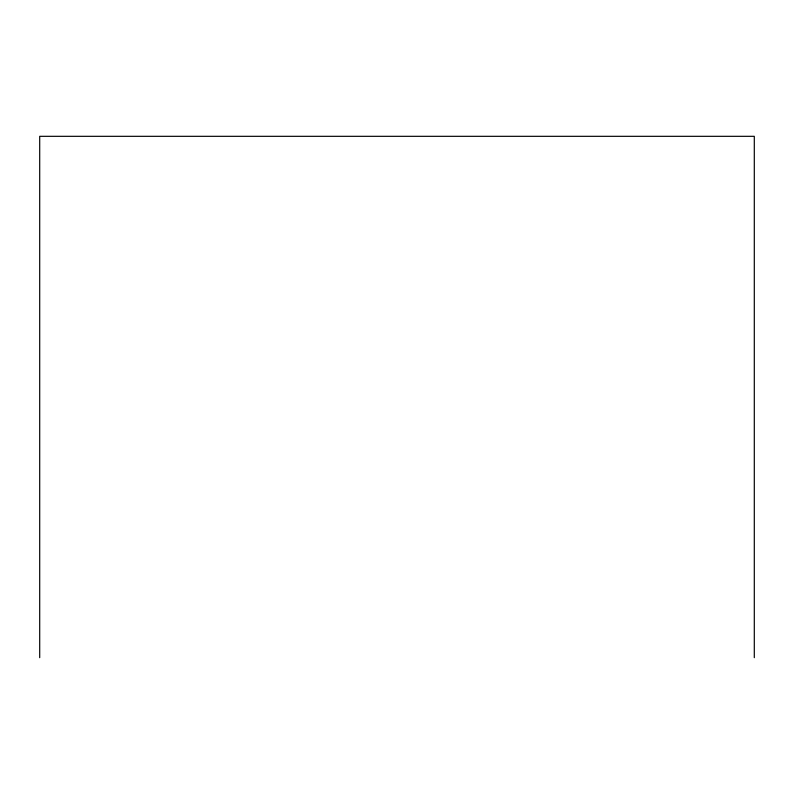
<?xml version="1.0" encoding="UTF-8"?>
<svg xmlns="http://www.w3.org/2000/svg" width="794" height="794" viewBox="0 0 794 794"><rect width="100%" height="100%" fill="white"/><g stroke="black" fill="none" stroke-linecap="round" stroke-linejoin="round"><path stroke-width="1.19" d="M754.3 657.68L754.3 136.32L39.7 136.32L39.7 657.68"/></g></svg>
